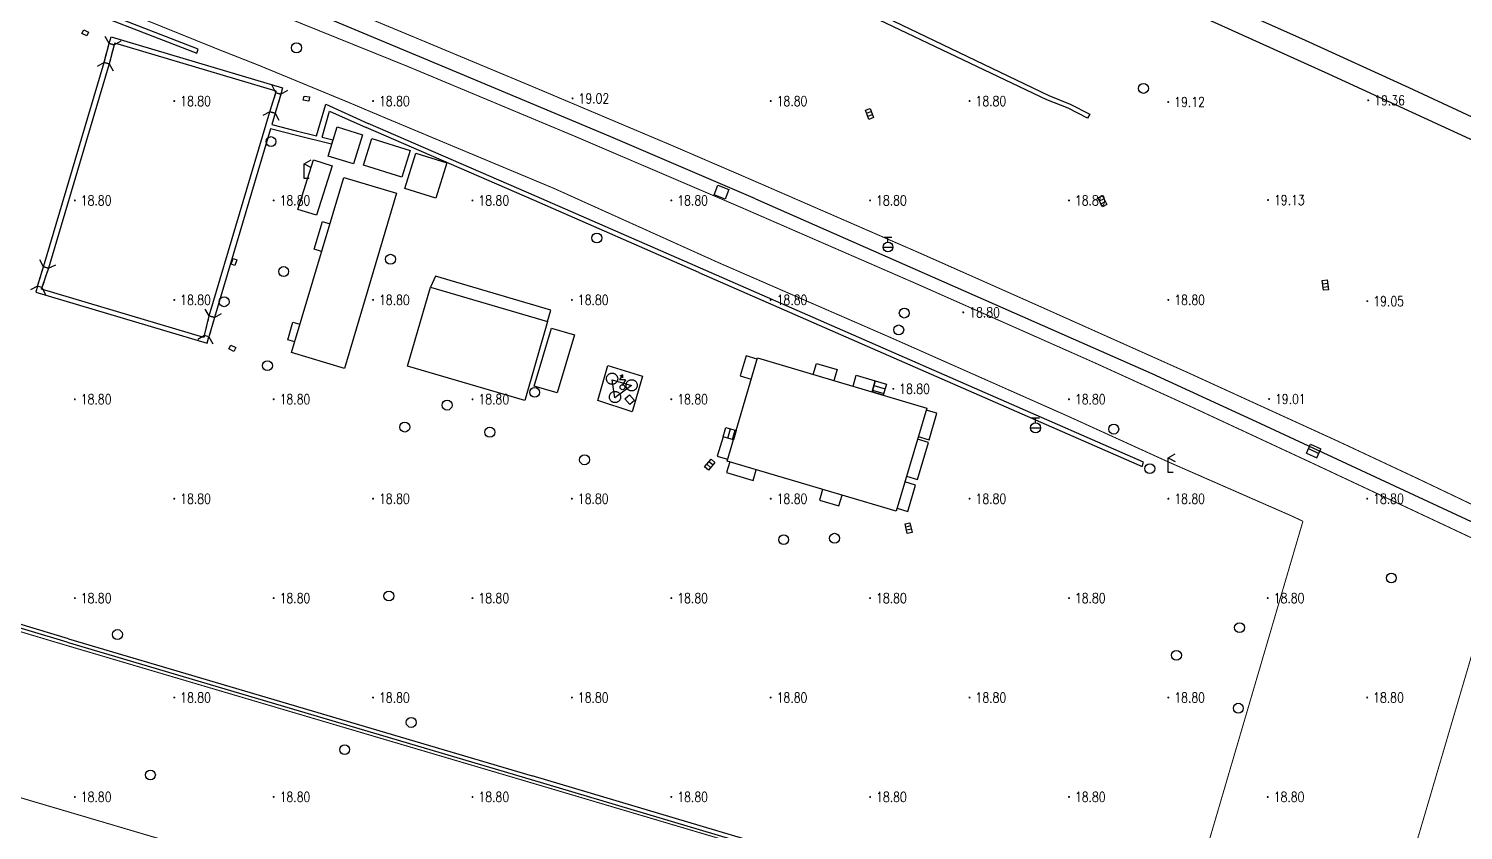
# Model space of a CAD drawing. Extents: x 404846 to 408477, y 3390929 to 3392894.
# Drawn here: x 406996.7 to 407141, y 3391921 to 3392001.7 of the extents above; entities that cross this region are included whole.
import ezdxf
from ezdxf.enums import TextEntityAlignment as Align

# ---------------------------------------------------------------- set-up
doc = ezdxf.new("R2010")
doc.units = 0
doc.header["$LTSCALE"] = 0.5
doc.linetypes.add('X5', pattern=[3, 2, -1])
doc.layers.get('0').update_dxf_attribs({"linetype": 'CONTINUOUS'})
doc.layers.add('ASSIST', color=7, linetype='CONTINUOUS', plot=False)
for name, color, linetype in [('DLDW', 11, 'CONTINUOUS'), ('DLSS', 4, 'CONTINUOUS'), ('DMTZ', 3, 'CONTINUOUS'), ('FZTZ', 7, 'CONTINUOUS'), ('GCD', 1, 'CONTINUOUS'), ('GXYZ', 2, 'CONTINUOUS'), ('JMD', 6, 'CONTINUOUS'), ('SXSS', 5, 'CONTINUOUS'), ('ZBTZ', 3, 'CONTINUOUS')]:
    doc.layers.add(name, color=color, linetype=linetype)
doc.styles.add('HZ', font='rs.shx', dxfattribs={"width": 0.8, "bigfont": 'hztxt.shx'})
doc.linetypes.add('10422', pattern='A,0.75,[150,AAA.SHX,S=0.5,R=0,X=0,Y=0.5],1.5,[177,AAA.SHX,S=1,R=0,X=0,Y=0.4],0.75', length=3)
doc.linetypes.add('1161', pattern='A,0,[149,AAA.SHX,S=0.15,R=0,X=0,Y=0],-1.6', length=1.6)
doc.linetypes.add('444', pattern='A,4.5,[145,AAA.SHX,S=1,R=0,X=0,Y=1],4.5,-0.5,[146,AAA.SHX,S=1,R=0,X=0,Y=0],-0.5', length=10)

# ---------------------------------------------------------------- blocks, each defined once
blk = doc.blocks.new('gc052')
for p, q in [((0, 3), (1.39, 3.8)), ((0, 3), (1.39, 2.2)), ((0, 0), (0, 3)), ((1, 0), (0, 0))]:
    blk.add_line(p, q)
blk = doc.blocks.new('GC200')
at = {"linetype": 'Continuous', "const_width": 0.2, "flags": 128}
blk.add_lwpolyline([(-0.1, 0, 1), (0.1, 0, 1)], format="xyb", close=True, dxfattribs=at)
blk = doc.blocks.new('gc188')
blk.add_circle((0, 0), 1)
blk = doc.blocks.new('gc041')
for p, q in [((-1, 0.5), (1, 0.5)), ((-1, -0.5), (-1, 0.5)), ((-0.33, 0.5), (-0.33, -0.5)), ((0.33, 0.5), (0.33, -0.5)), ((1, 0.5), (1, -0.5)), ((1, -0.5), (-1, -0.5))]:
    blk.add_line(p, q)
blk = doc.blocks.new('gc133')
for p, q in [((-1, 0), (1, 0)), ((-0.8, 2), (0.8, 2)), ((0, 1), (0, 2))]:
    blk.add_line(p, q)
blk.add_circle((0, 0), 1)
blk = doc.blocks.new('gc132')
at = {"linetype": 'Continuous'}
for points in [[(0, 2.5), (-0.58, 1.5)], [(0.58, 1.5), (-0.58, 1.5)], [(0, 2.5), (-0.52, 2.2)], [(0, 2.5), (0, 1.9)], [(0.58, 1.5), (0, 0.5)]]:
    blk.add_lwpolyline(points, dxfattribs=at)
blk.add_circle((0, 0), 0.5, dxfattribs=at)

msp = doc.modelspace()

# ---------------------------------------------------------------- linework, layer by layer
at = {"layer": 'ASSIST', "linetype": 'Continuous', "flags": 128}
for points, elevation in [([(407005.32, 3392000.037), (407004.803, 3391998.109), (407004.293, 3391998.261), (407004.81, 3392000.183), (407005.32, 3392000.037)], 18.691), ([(407022.091, 3391995.084), (407021.51, 3391993.151), (407020.983, 3391993.307), (407021.578, 3391995.22), (407022.091, 3391995.084)], 18.567), ([(406998.711, 3391977.559), (406998.049, 3391975.631), (406997.611, 3391975.753), (406998.2, 3391977.711), (406998.711, 3391977.559)], 18.758), ([(407015.413, 3391972.612), (407014.841, 3391970.672), (407014.404, 3391970.796), (407014.885, 3391972.769), (407015.413, 3391972.612)], 18.557), ([(407081.549, 3391965.125), (407081.879, 3391966.239), (407083.009, 3391965.904), (407082.68, 3391964.79), (407081.549, 3391965.125)], 19.158), ([(407067.604, 3391960.31), (407066.563, 3391960.618), (407066.836, 3391961.541), (407067.877, 3391961.232), (407067.604, 3391960.31)], 19.434)]:
    msp.add_lwpolyline(points, close=True, dxfattribs=dict(at, elevation=elevation))
at = {"layer": 'ASSIST', "linetype": 'Continuous', "elevation": 18.907, "flags": 128}
msp.add_lwpolyline([(407125.252, 3391958.957), (407126.29, 3391958.483)], dxfattribs=at)
at = {"layer": 'DLDW', "linetype": 'Continuous'}
for p, q in [((407125.252, 3391958.957), (407125.667, 3391959.867)), ((407125.46, 3391959.412), (407126.498, 3391958.938)), ((407125.667, 3391959.867), (407126.705, 3391959.393)), ((407126.29, 3391958.483), (407126.705, 3391959.393))]:
    msp.add_line(p, q, dxfattribs=at)
at = {"layer": 'DLDW', "linetype": 'Continuous', "elevation": 19.039, "flags": 128}
msp.add_lwpolyline([(407057.352, 3391965.755), (407055.69, 3391964.524), (407055.392, 3391966.348), (407057.352, 3391965.755)], close=True, dxfattribs=at)
at = {"layer": 'DLSS', "linetype": 'Continuous', "const_width": 0.1, "flags": 128}
for points, elevation in [([(406850.825, 3392068.98), (406865.886, 3392064.038), (406880.047, 3392059.251), (406893.437, 3392054.713), (406905.504, 3392050.454), (406916.74, 3392046.467), (406922.064, 3392044.555), (406922.085, 3392044.551), (406928.669, 3392042.206), (406943.361, 3392036.847), (406958.956, 3392031.015), (406972.27, 3392025.92), (406986.893, 3392020.268), (406994.356, 3392017.346), (406998.975, 3392015.557), (407013.686, 3392009.805), (407023.604, 3392005.743), (407035.775, 3392000.688), (407047.313, 3391995.87), (407061.299, 3391989.962), (407069.325, 3391986.502)], 19.05), ([(406959.123, 3392027.74), (406968.335, 3392024.263), (406976.685, 3392021.054), (406985.078, 3392017.815), (406993.892, 3392014.375), (407002.42, 3392010.977), (407012.767, 3392006.798), (407023.956, 3392002.254), (407034.981, 3391997.803)], 18.761), ([(406957.485, 3392022.41), (406973.588, 3392016.229), (406987.873, 3392010.656), (407004.227, 3392004.247), (407015.911, 3391999.527), (407019.768, 3391998.01), (407028.824, 3391994.273), (407032.803, 3391992.593)], 18.641), ([(407034.981, 3391997.803), (407051.785, 3391990.779), (407068.466, 3391983.64)], 18.838), ([(407032.803, 3391992.593), (407049.585, 3391985.578), (407066.072, 3391978.138)], 18.838), ([(407069.325, 3391986.502), (407086.419, 3391979.059), (407098.254, 3391973.801), (407113.184, 3391967.123)], 19.157), ([(407068.466, 3391983.64), (407085.869, 3391976.065), (407103.84, 3391968.097), (407113.931, 3391963.496)], 18.963), ([(407066.072, 3391978.138), (407083.456, 3391970.572), (407101.379, 3391962.625), (407111.441, 3391958.037)], 18.963), ([(407047.308, 3391925.792), (407000.532, 3391939.614), (406981.501, 3391945.298), (406956.898, 3391952.584), (406902.516, 3391968.742)], 18.572), ([(407113.184, 3391967.123), (407120.171, 3391963.927), (407128.482, 3391960.129), (407136.382, 3391956.429), (407149.683, 3391950.084), (407158.95, 3391945.633)], 19.221), ([(407113.931, 3391963.496), (407126.134, 3391957.817), (407139.985, 3391951.318), (407151.446, 3391945.929)], 18.98), ([(407111.441, 3391958.037), (407123.724, 3391952.658), (407124.893, 3391952.11)], 18.979), ([(407042.774, 3391910.447), (406995.975, 3391924.276), (406976.937, 3391929.963), (406952.352, 3391937.254), (406897.959, 3391953.404)], 18.549), ([(407111.573, 3391906.739), (407124.893, 3391952.11)], 18.839), ([(407143.197, 3391943.144), (407130.76, 3391900.9)], 18.777), ([(407111.573, 3391906.738), (407047.308, 3391925.792)], 18.628)]:
    msp.add_lwpolyline(points, dxfattribs=dict(at, elevation=elevation))
at = {"layer": 'DMTZ', "linetype": '10422', "flags": 128}
for points, elevation in [([(407055.485, 3391967.006), (407055.533, 3391966.997), (407055.581, 3391966.983), (407055.627, 3391966.965), (407055.671, 3391966.944), (407055.713, 3391966.918), (407055.753, 3391966.889), (407055.79, 3391966.857), (407055.824, 3391966.821), (407055.855, 3391966.783), (407055.883, 3391966.742), (407055.907, 3391966.699), (407055.927, 3391966.654), (407055.943, 3391966.607), (407055.955, 3391966.56), (407055.962, 3391966.511), (407055.966, 3391966.462), (407055.965, 3391966.412), (407055.96, 3391966.363), (407055.95, 3391966.315), (407055.937, 3391966.268), (407055.919, 3391966.222), (407055.897, 3391966.177), (407055.872, 3391966.135), (407055.843, 3391966.095), (407055.81, 3391966.058), (407055.775, 3391966.024), (407055.737, 3391965.993), (407055.696, 3391965.965), (407055.653, 3391965.941), (407055.608, 3391965.921), (407055.561, 3391965.905), (407055.513, 3391965.893), (407055.464, 3391965.886), (407055.415, 3391965.882), (407055.366, 3391965.883), (407055.317, 3391965.888), (407055.269, 3391965.898), (407055.221, 3391965.912), (407055.175, 3391965.929), (407055.131, 3391965.951), (407055.089, 3391965.976), (407055.049, 3391966.005), (407055.012, 3391966.038), (407054.977, 3391966.073), (407054.946, 3391966.111), (407054.919, 3391966.152), (407054.895, 3391966.195), (407054.875, 3391966.241), (407054.859, 3391966.287), (407054.847, 3391966.335), (407054.839, 3391966.384), (407054.836, 3391966.433), (407054.837, 3391966.482), (407054.842, 3391966.531), (407054.852, 3391966.58), (407054.865, 3391966.627), (407054.883, 3391966.673), (407054.904, 3391966.717), (407054.93, 3391966.759), (407054.959, 3391966.799), (407054.991, 3391966.836), (407055.027, 3391966.871), (407055.065, 3391966.902), (407055.106, 3391966.929), (407055.149, 3391966.953), (407055.194, 3391966.973), (407055.241, 3391966.989), (407055.289, 3391967.001), (407055.337, 3391967.009), (407055.386, 3391967.012), (407055.436, 3391967.011), (407055.485, 3391967.006)], 19.333), ([(407055.78, 3391965.166), (407055.829, 3391965.157), (407055.876, 3391965.143), (407055.922, 3391965.126), (407055.967, 3391965.104), (407056.009, 3391965.079), (407056.049, 3391965.05), (407056.086, 3391965.017), (407056.12, 3391964.982), (407056.151, 3391964.943), (407056.179, 3391964.903), (407056.202, 3391964.859), (407056.222, 3391964.814), (407056.238, 3391964.768), (407056.25, 3391964.72), (407056.258, 3391964.671), (407056.261, 3391964.622), (407056.261, 3391964.573), (407056.255, 3391964.524), (407056.246, 3391964.475), (407056.232, 3391964.428), (407056.215, 3391964.382), (407056.193, 3391964.338), (407056.168, 3391964.295), (407056.139, 3391964.256), (407056.106, 3391964.218), (407056.071, 3391964.184), (407056.032, 3391964.153), (407055.991, 3391964.126), (407055.948, 3391964.102), (407055.903, 3391964.082), (407055.857, 3391964.066), (407055.809, 3391964.054), (407055.76, 3391964.046), (407055.711, 3391964.043), (407055.662, 3391964.044), (407055.613, 3391964.049), (407055.564, 3391964.058), (407055.517, 3391964.072), (407055.471, 3391964.09), (407055.427, 3391964.111), (407055.384, 3391964.137), (407055.345, 3391964.166), (407055.307, 3391964.198), (407055.273, 3391964.234), (407055.242, 3391964.272), (407055.215, 3391964.313), (407055.191, 3391964.356), (407055.171, 3391964.401), (407055.155, 3391964.448), (407055.143, 3391964.495), (407055.135, 3391964.544), (407055.132, 3391964.593), (407055.133, 3391964.643), (407055.138, 3391964.692), (407055.147, 3391964.74), (407055.161, 3391964.787), (407055.179, 3391964.833), (407055.2, 3391964.878), (407055.226, 3391964.92), (407055.255, 3391964.96), (407055.287, 3391964.997), (407055.322, 3391965.031), (407055.361, 3391965.062), (407055.402, 3391965.09), (407055.445, 3391965.114), (407055.49, 3391965.134), (407055.536, 3391965.15), (407055.584, 3391965.161), (407055.633, 3391965.169), (407055.682, 3391965.173), (407055.731, 3391965.172), (407055.78, 3391965.166)], 19.397), ([(407057.45, 3391966.344), (407057.499, 3391966.335), (407057.546, 3391966.321), (407057.592, 3391966.304), (407057.637, 3391966.282), (407057.679, 3391966.256), (407057.719, 3391966.227), (407057.756, 3391966.195), (407057.79, 3391966.16), (407057.821, 3391966.121), (407057.849, 3391966.08), (407057.872, 3391966.037), (407057.892, 3391965.992), (407057.908, 3391965.946), (407057.92, 3391965.898), (407057.928, 3391965.849), (407057.931, 3391965.8), (407057.931, 3391965.751), (407057.925, 3391965.702), (407057.916, 3391965.653), (407057.902, 3391965.606), (407057.885, 3391965.56), (407057.863, 3391965.516), (407057.838, 3391965.473), (407057.809, 3391965.433), (407057.776, 3391965.396), (407057.741, 3391965.362), (407057.702, 3391965.331), (407057.661, 3391965.304), (407057.618, 3391965.28), (407057.573, 3391965.26), (407057.527, 3391965.244), (407057.479, 3391965.232), (407057.43, 3391965.224), (407057.381, 3391965.221), (407057.332, 3391965.222), (407057.283, 3391965.227), (407057.234, 3391965.236), (407057.187, 3391965.25), (407057.141, 3391965.267), (407057.097, 3391965.289), (407057.054, 3391965.315), (407057.015, 3391965.344), (407056.977, 3391965.376), (407056.943, 3391965.411), (407056.912, 3391965.45), (407056.885, 3391965.491), (407056.861, 3391965.534), (407056.841, 3391965.579), (407056.825, 3391965.625), (407056.813, 3391965.673), (407056.805, 3391965.722), (407056.802, 3391965.771), (407056.803, 3391965.82), (407056.808, 3391965.869), (407056.817, 3391965.918), (407056.831, 3391965.965), (407056.849, 3391966.011), (407056.87, 3391966.055), (407056.896, 3391966.098), (407056.925, 3391966.138), (407056.957, 3391966.175), (407056.992, 3391966.209), (407057.031, 3391966.24), (407057.072, 3391966.267), (407057.115, 3391966.291), (407057.16, 3391966.311), (407057.206, 3391966.327), (407057.254, 3391966.339), (407057.303, 3391966.347), (407057.352, 3391966.35), (407057.401, 3391966.349), (407057.45, 3391966.344)], 19.547)]:
    msp.add_lwpolyline(points, close=True, dxfattribs=dict(at, elevation=elevation))
at = {"layer": 'FZTZ', "linetype": 'Continuous', "flags": 128}
for points, elevation in [([(407002.256, 3392001.547), (407002.737, 3392001.303), (407002.554, 3392000.942), (407002.073, 3392001.185), (407002.256, 3392001.547)], 18.556), ([(407024.41, 3391994.886), (407024.972, 3391994.793), (407024.903, 3391994.375), (407024.341, 3391994.468), (407024.41, 3391994.886)], 18.806), ([(407030.304, 3391990.997), (407029.405, 3391988.054), (407026.835, 3391988.84), (407027.735, 3391991.782), (407030.304, 3391990.997)], 19.231), ([(407034.247, 3391986.721), (407030.394, 3391987.937), (407031.236, 3391990.606), (407035.089, 3391989.39), (407034.247, 3391986.721)], 18.833), ([(407027.24, 3391987.862), (407025.672, 3391982.888), (407023.781, 3391983.484), (407025.349, 3391988.458), (407027.24, 3391987.862)], 19.275), ([(407066.048, 3391985.903), (407067.152, 3391985.481), (407066.783, 3391984.515), (407065.679, 3391984.937), (407066.048, 3391985.903)], 19.066), ([(407017.649, 3391978.41), (407017.462, 3391977.844), (407017.081, 3391977.971), (407017.268, 3391978.536), (407017.649, 3391978.41)], 20.069), ([(407017.054, 3391969.831), (407017.547, 3391969.578), (407017.351, 3391969.197), (407016.858, 3391969.45), (407017.054, 3391969.831)], 19.089), ([(407057.147, 3391964.84), (407057.653, 3391964.268), (407057.191, 3391963.859), (407056.685, 3391964.43), (407057.147, 3391964.84)], 20.821)]:
    msp.add_lwpolyline(points, close=True, dxfattribs=dict(at, elevation=elevation))
at = {"layer": 'JMD', "linetype": 'Continuous'}
for p, q in [((407081.549, 3391965.125), (407081.879, 3391966.239)), ((407081.595, 3391965.28), (407082.726, 3391964.945)), ((407081.737, 3391965.76), (407082.867, 3391965.425)), ((407081.879, 3391966.239), (407083.009, 3391965.904)), ((407083.009, 3391965.904), (407082.68, 3391964.79)), ((407066.563, 3391960.618), (407066.836, 3391961.541)), ((407066.836, 3391961.541), (407067.877, 3391961.232)), ((407067.042, 3391960.476), (407067.315, 3391961.399)), ((407067.522, 3391960.334), (407067.795, 3391961.256)), ((407067.604, 3391960.31), (407066.563, 3391960.618))]:
    msp.add_line(p, q, dxfattribs=at)
at = {"layer": 'JMD', "linetype": '444', "flags": 128}
for points, elevation in [([(407038.7, 3391997.711), (407026.099, 3392002.977), (407018.186, 3392006.214), (407009.269, 3392009.805), (406999.782, 3392013.566), (406991.431, 3392016.831), (406982.449, 3392020.382), (406972.838, 3392024.06), (406961.209, 3392028.459)], 22.072), ([(407069.821, 3391984.553), (407055.284, 3391990.766), (407038.7, 3391997.711)], 22.15), ([(407069.821, 3391984.553), (407109.689, 3391966.979), (407120.625, 3391961.945), (407150.464, 3391948.067), (407164.964, 3391940.791), (407167.112, 3391939.713), (407180.662, 3391932.466), (407196.058, 3391924.296), (407214.602, 3391914.294), (407230.622, 3391905.79)], 22.133)]:
    msp.add_lwpolyline(points, dxfattribs=dict(at, elevation=elevation))
at = {"layer": 'JMD', "linetype": 'Continuous', "flags": 128}
for points, elevation in [([(407035.666, 3391989.137), (407038.778, 3391988.155), (407037.66, 3391984.612), (407034.548, 3391985.594), (407035.666, 3391989.137)], 22.023), ([(407033.726, 3391985.113), (407028.479, 3391967.49), (407023.154, 3391969.076), (407028.401, 3391986.698), (407033.726, 3391985.113)], 25.769), ([(407046.619, 3391964.245), (407034.824, 3391967.697), (407037.14, 3391975.668), (407048.905, 3391972.212), (407046.619, 3391964.245)], 23.893), ([(407051.605, 3391970.853), (407049.878, 3391965.028), (407047.569, 3391965.712), (407049.295, 3391971.538), (407051.605, 3391970.853)], 21.544), ([(407070.04, 3391968.535), (407087.05, 3391963.496), (407083.978, 3391953.126), (407066.968, 3391958.166), (407070.04, 3391968.535)], 25.191)]:
    msp.add_lwpolyline(points, close=True, dxfattribs=dict(at, elevation=elevation))
for points, elevation in [([(407026.182, 3391979.249), (407025.441, 3391979.469), (407026.273, 3391982.263), (407027.014, 3391982.042)], 23.39), ([(407048.905, 3391972.212), (407049.239, 3391973.349), (407037.64, 3391976.756), (407037.14, 3391975.668)], 22.716), ([(407023.478, 3391970.164), (407022.773, 3391970.374), (407023.296, 3391972.13), (407024.001, 3391971.921)], 22.358), ([(407070.003, 3391968.41), (407068.872, 3391968.745), (407068.275, 3391966.732), (407069.407, 3391966.397)], 22.908), ([(407075.626, 3391966.88), (407075.954, 3391967.988), (407078.027, 3391967.374), (407077.699, 3391966.266)], 22.908), ([(407079.639, 3391965.691), (407079.969, 3391966.804), (407081.879, 3391966.239), (407081.549, 3391965.125)], 22.908), ([(407086.203, 3391960.635), (407087.29, 3391960.313), (407088.08, 3391962.979), (407086.993, 3391963.301)], 22.908), ([(407067.604, 3391960.31), (407066.563, 3391960.618), (407065.984, 3391958.663), (407067.025, 3391958.355)], 22.896), ([(407085.017, 3391956.633), (407086.119, 3391956.307), (407087.22, 3391960.025), (407086.119, 3391960.351)], 22.908), ([(407067.247, 3391958.083), (407066.926, 3391956.999), (407069.586, 3391956.212), (407069.907, 3391957.295)], 23.37), ([(407076.574, 3391955.32), (407076.251, 3391954.227), (407078.206, 3391953.647), (407078.53, 3391954.74)], 22.816), ([(407084.066, 3391953.422), (407085.143, 3391953.102), (407085.928, 3391955.753), (407084.851, 3391956.073)], 22.908)]:
    msp.add_lwpolyline(points, dxfattribs=dict(at, elevation=elevation))
at = {"layer": 'SXSS', "linetype": 'X5'}
for p, q in [((407004.293, 3391998.261), (407004.81, 3392000.183)), ((407005.32, 3392000.037), (407004.803, 3391998.109)), ((407020.983, 3391993.307), (407021.578, 3391995.22)), ((407022.091, 3391995.084), (407021.51, 3391993.151)), ((406997.611, 3391975.753), (406998.2, 3391977.711)), ((406998.711, 3391977.559), (406998.049, 3391975.631)), ((407014.404, 3391970.796), (407014.885, 3391972.769)), ((407015.413, 3391972.612), (407014.841, 3391970.672))]:
    msp.add_line(p, q, dxfattribs=at)
at = {"layer": 'SXSS', "linetype": 'Continuous'}
for p, q in [((407004.81, 3392000.183), (407004.411, 3392000.876)), ((407005.32, 3392000.037), (407004.81, 3392000.183)), ((407005.32, 3392000.037), (407006.013, 3392000.437)), ((407004.293, 3391998.261), (407003.6, 3391997.862)), ((407004.803, 3391998.109), (407004.293, 3391998.261)), ((407004.803, 3391998.109), (407005.203, 3391997.416)), ((407021.578, 3391995.22), (407021.206, 3391995.928)), ((407022.091, 3391995.084), (407022.796, 3391995.463)), ((407022.091, 3391995.084), (407021.578, 3391995.22)), ((407020.983, 3391993.307), (407020.275, 3391992.935)), ((407021.51, 3391993.151), (407020.983, 3391993.307)), ((407021.51, 3391993.151), (407021.889, 3391992.446)), ((406998.2, 3391977.711), (406997.821, 3391978.416)), ((406998.711, 3391977.559), (406998.2, 3391977.711)), ((406998.711, 3391977.559), (406999.43, 3391977.91)), ((406997.611, 3391975.753), (406996.906, 3391975.374)), ((406998.049, 3391975.631), (406997.611, 3391975.753)), ((406998.049, 3391975.631), (406998.4, 3391974.912)), ((407014.885, 3391972.769), (407014.469, 3391973.453)), ((407015.413, 3391972.612), (407014.885, 3391972.769)), ((407015.413, 3391972.612), (407016.116, 3391972.995)), ((407014.404, 3391970.796), (407013.72, 3391970.38)), ((407014.841, 3391970.672), (407014.404, 3391970.796)), ((407014.841, 3391970.672), (407015.224, 3391969.969))]:
    msp.add_line(p, q, dxfattribs=at)
at = {"layer": 'SXSS', "linetype": 'Continuous', "flags": 128}
for points, elevation in [([(406949.826, 3392023.967), (406962.884, 3392018.939), (406972.638, 3392015.135), (406984.737, 3392010.421), (406994.011, 3392006.823), (407003.913, 3392002.953), (407013.623, 3391999.192), (407013.776, 3391999.588), (407004.067, 3392003.348), (406994.164, 3392007.218), (406984.89, 3392010.817), (406972.792, 3392015.53), (406963.038, 3392019.334), (406949.981, 3392024.38)], 18.623), ([(407025.658, 3391990.88), (407026.59, 3391994.061), (407030.851, 3391992.135)], 18.525), ([(407021.043, 3391991.576), (407015.413, 3391972.612), (407014.885, 3391972.769), (407020.983, 3391993.307), (407021.51, 3391993.151), (407021.171, 3391992.005)], 18.558), ([(407026.228, 3391990.74), (407026.961, 3391993.36), (407030.671, 3391991.721)], 18.525), ([(407026.228, 3391990.74), (407027.304, 3391990.476), (407027.174, 3391990.035), (407023.522, 3391990.93), (407021.043, 3391991.576)], 18.569), ([(407021.171, 3391992.005), (407023.633, 3391991.376), (407025.658, 3391990.88)], 18.563), ([(407064.119, 3391977.141), (407047.61, 3391984.366), (407030.671, 3391991.721)], 18.627), ([(407064.3, 3391977.555), (407047.791, 3391984.779), (407030.851, 3391992.135)], 18.627), ([(407064.119, 3391977.141), (407108.727, 3391957.63), (407108.843, 3391958.069), (407064.3, 3391977.555)], 18.694), ([(407000.599, 3391939.947), (406988.789, 3391943.454), (406961.723, 3391951.466)], 18.45), ([(407000.703, 3391940.297), (406988.903, 3391943.837), (406961.886, 3391951.85)], 18.45), ([(407000.599, 3391939.947), (407047.264, 3391926.143)], 18.558), ([(407000.703, 3391940.297), (407047.368, 3391926.493)], 18.558), ([(407047.264, 3391926.143), (407092.988, 3391912.521), (407093.102, 3391912.904), (407047.368, 3391926.493)], 18.56)]:
    msp.add_lwpolyline(points, dxfattribs=dict(at, elevation=elevation))
for points, elevation in [([(407004.81, 3392000.183), (407004.997, 3392000.837), (407022.254, 3391995.702), (407022.091, 3391995.084), (407021.578, 3391995.22), (407021.626, 3391995.38), (407005.371, 3392000.196), (407005.32, 3392000.037), (407004.81, 3392000.183)], 18.634), ([(406998.2, 3391977.711), (407004.293, 3391998.261), (407004.803, 3391998.109), (406998.711, 3391977.559), (406998.2, 3391977.711)], 18.733), ([(406997.611, 3391975.753), (406997.445, 3391975.16), (407014.655, 3391970.021), (407014.841, 3391970.672), (407014.404, 3391970.796), (407014.344, 3391970.588), (406998.003, 3391975.467), (406998.049, 3391975.631), (406997.611, 3391975.753)], 18.672)]:
    msp.add_lwpolyline(points, close=True, dxfattribs=dict(at, elevation=elevation))
at = {"layer": 'ZBTZ', "linetype": '1161', "flags": 128}
for points, elevation in [([(407080.838, 3392020.004), (407089.927, 3392016.049), (407098.27, 3392012.474), (407106.376, 3392008.842), (407115.644, 3392004.76), (407125.104, 3392000.517), (407135.563, 3391995.756), (407142.81, 3391992.351)], 19.469), ([(407079.285, 3392018.523), (407109.712, 3392005.147), (407127.483, 3391997.107), (407143.794, 3391989.6), (407161.625, 3391981.291), (407175.945, 3391974.552)], 19.579), ([(407075.491, 3392006.396), (407099.326, 3391994.921), (407101.48, 3391994.066), (407103.443, 3391993.067), (407103.239, 3391992.666), (407101.295, 3391993.655), (407099.145, 3391994.508), (407075.254, 3392005.889)], 19.059)]:
    msp.add_lwpolyline(points, dxfattribs=dict(at, elevation=elevation))
at = {"layer": 'ZBTZ', "linetype": '1161', "elevation": 18.876, "flags": 128}
msp.add_lwpolyline([(407054.968, 3391967.793), (407058.472, 3391966.721), (407057.408, 3391963.11), (407053.952, 3391964.255), (407054.968, 3391967.793)], close=True, dxfattribs=at)

# ---------------------------------------------------------------- block references
at = {"layer": 'DLDW', "linetype": 'Continuous', "xscale": 0.5, "yscale": 0.5}
msp.add_blockref('gc132', (407056.447, 3391965.595), dxfattribs=at)
at = {"layer": 'DLSS', "linetype": 'Continuous', "xscale": 0.5, "yscale": 0.5}
for p in [(407024.427, 3391986.579, 18.884), (407111.338, 3391957.005, 18.662)]:
    msp.add_blockref('gc052', p, dxfattribs=at)
at = {"layer": 'GCD', "linetype": 'Continuous'}
ref = msp.add_blockref('GC200', (407011.358, 3391994.379, 18.8), dxfattribs=dict(at, xscale=0.5, yscale=0.5, zscale=0.5))
ref.add_attrib('height', '18.80', dxfattribs={"linetype": 'Continuous', "height": 1, "style": 'HZ', "width": 0.8}).set_placement((407011.958, 3391994.379, 18.8), align=Align.MIDDLE_LEFT)
ref = msp.add_blockref('GC200', (407031.358, 3391994.379, 18.8), dxfattribs=dict(at, xscale=0.5, yscale=0.5, zscale=0.5))
ref.add_attrib('height', '18.80', dxfattribs={"linetype": 'Continuous', "height": 1, "style": 'HZ', "width": 0.8}).set_placement((407031.958, 3391994.379, 18.8), align=Align.MIDDLE_LEFT)
ref = msp.add_blockref('GC200', (407051.423, 3391994.64, 19.017), dxfattribs=dict(at, xscale=0.5, yscale=0.5, zscale=0.5))
ref.add_attrib('height', '19.02', dxfattribs={"linetype": 'Continuous', "height": 1, "style": 'HZ', "width": 0.8}).set_placement((407052.023, 3391994.64, 19.017), align=Align.MIDDLE_LEFT)
ref = msp.add_blockref('GC200', (407071.358, 3391994.379, 18.8), dxfattribs=dict(at, xscale=0.5, yscale=0.5, zscale=0.5))
ref.add_attrib('height', '18.80', dxfattribs={"linetype": 'Continuous', "height": 1, "style": 'HZ', "width": 0.8}).set_placement((407071.958, 3391994.379, 18.8), align=Align.MIDDLE_LEFT)
ref = msp.add_blockref('GC200', (407091.358, 3391994.379, 18.8), dxfattribs=dict(at, xscale=0.5, yscale=0.5, zscale=0.5))
ref.add_attrib('height', '18.80', dxfattribs={"linetype": 'Continuous', "height": 1, "style": 'HZ', "width": 0.8}).set_placement((407091.958, 3391994.379, 18.8), align=Align.MIDDLE_LEFT)
ref = msp.add_blockref('GC200', (407111.346, 3391994.281, 19.124), dxfattribs=dict(at, xscale=0.5, yscale=0.5, zscale=0.5))
ref.add_attrib('height', '19.12', dxfattribs={"linetype": 'Continuous', "height": 1, "style": 'HZ', "width": 0.8}).set_placement((407111.946, 3391994.281, 19.124), align=Align.MIDDLE_LEFT)
ref = msp.add_blockref('GC200', (407131.46, 3391994.448, 19.357), dxfattribs=dict(at, xscale=0.5, yscale=0.5, zscale=0.5))
ref.add_attrib('height', '19.36', dxfattribs={"linetype": 'Continuous', "height": 1, "style": 'HZ', "width": 0.8}).set_placement((407132.06, 3391994.448, 19.357), align=Align.MIDDLE_LEFT)
ref = msp.add_blockref('GC200', (407001.358, 3391984.379, 18.8), dxfattribs=dict(at, xscale=0.5, yscale=0.5, zscale=0.5))
ref.add_attrib('height', '18.80', dxfattribs={"linetype": 'Continuous', "height": 1, "style": 'HZ', "width": 0.8}).set_placement((407001.958, 3391984.379, 18.8), align=Align.MIDDLE_LEFT)
ref = msp.add_blockref('GC200', (407021.358, 3391984.379, 18.8), dxfattribs=dict(at, xscale=0.5, yscale=0.5, zscale=0.5))
ref.add_attrib('height', '18.80', dxfattribs={"linetype": 'Continuous', "height": 1, "style": 'HZ', "width": 0.8}).set_placement((407021.958, 3391984.379, 18.8), align=Align.MIDDLE_LEFT)
ref = msp.add_blockref('GC200', (407041.358, 3391984.379, 18.8), dxfattribs=dict(at, xscale=0.5, yscale=0.5, zscale=0.5))
ref.add_attrib('height', '18.80', dxfattribs={"linetype": 'Continuous', "height": 1, "style": 'HZ', "width": 0.8}).set_placement((407041.958, 3391984.379, 18.8), align=Align.MIDDLE_LEFT)
ref = msp.add_blockref('GC200', (407061.358, 3391984.379, 18.8), dxfattribs=dict(at, xscale=0.5, yscale=0.5, zscale=0.5))
ref.add_attrib('height', '18.80', dxfattribs={"linetype": 'Continuous', "height": 1, "style": 'HZ', "width": 0.8}).set_placement((407061.958, 3391984.379, 18.8), align=Align.MIDDLE_LEFT)
ref = msp.add_blockref('GC200', (407081.358, 3391984.379, 18.8), dxfattribs=dict(at, xscale=0.5, yscale=0.5, zscale=0.5))
ref.add_attrib('height', '18.80', dxfattribs={"linetype": 'Continuous', "height": 1, "style": 'HZ', "width": 0.8}).set_placement((407081.958, 3391984.379, 18.8), align=Align.MIDDLE_LEFT)
ref = msp.add_blockref('GC200', (407101.358, 3391984.379, 18.8), dxfattribs=dict(at, xscale=0.5, yscale=0.5, zscale=0.5))
ref.add_attrib('height', '18.80', dxfattribs={"linetype": 'Continuous', "height": 1, "style": 'HZ', "width": 0.8}).set_placement((407101.958, 3391984.379, 18.8), align=Align.MIDDLE_LEFT)
ref = msp.add_blockref('GC200', (407121.387, 3391984.421, 19.131), dxfattribs=dict(at, xscale=0.5, yscale=0.5, zscale=0.5))
ref.add_attrib('height', '19.13', dxfattribs={"linetype": 'Continuous', "height": 1, "style": 'HZ', "width": 0.8}).set_placement((407121.987, 3391984.421, 19.131), align=Align.MIDDLE_LEFT)
ref = msp.add_blockref('GC200', (407011.358, 3391974.379, 18.8), dxfattribs=dict(at, xscale=0.5, yscale=0.5, zscale=0.5))
ref.add_attrib('height', '18.80', dxfattribs={"linetype": 'Continuous', "height": 1, "style": 'HZ', "width": 0.8}).set_placement((407011.958, 3391974.379, 18.8), align=Align.MIDDLE_LEFT)
ref = msp.add_blockref('GC200', (407031.358, 3391974.379, 18.8), dxfattribs=dict(at, xscale=0.5, yscale=0.5, zscale=0.5))
ref.add_attrib('height', '18.80', dxfattribs={"linetype": 'Continuous', "height": 1, "style": 'HZ', "width": 0.8}).set_placement((407031.958, 3391974.379, 18.8), align=Align.MIDDLE_LEFT)
ref = msp.add_blockref('GC200', (407051.358, 3391974.379, 18.8), dxfattribs=dict(at, xscale=0.5, yscale=0.5, zscale=0.5))
ref.add_attrib('height', '18.80', dxfattribs={"linetype": 'Continuous', "height": 1, "style": 'HZ', "width": 0.8}).set_placement((407051.958, 3391974.379, 18.8), align=Align.MIDDLE_LEFT)
ref = msp.add_blockref('GC200', (407071.358, 3391974.379, 18.8), dxfattribs=dict(at, xscale=0.5, yscale=0.5, zscale=0.5))
ref.add_attrib('height', '18.80', dxfattribs={"linetype": 'Continuous', "height": 1, "style": 'HZ', "width": 0.8}).set_placement((407071.958, 3391974.379, 18.8), align=Align.MIDDLE_LEFT)
ref = msp.add_blockref('GC200', (407111.358, 3391974.379, 18.8), dxfattribs=dict(at, xscale=0.5, yscale=0.5, zscale=0.5))
ref.add_attrib('height', '18.80', dxfattribs={"linetype": 'Continuous', "height": 1, "style": 'HZ', "width": 0.8}).set_placement((407111.958, 3391974.379, 18.8), align=Align.MIDDLE_LEFT)
ref = msp.add_blockref('GC200', (407131.371, 3391974.247, 19.054), dxfattribs=dict(at, xscale=0.5, yscale=0.5, zscale=0.5))
ref.add_attrib('height', '19.05', dxfattribs={"linetype": 'Continuous', "height": 1, "style": 'HZ', "width": 0.8}).set_placement((407131.971, 3391974.247, 19.054), align=Align.MIDDLE_LEFT)
ref = msp.add_blockref('GC200', (407090.728, 3391973.121, 18.8), dxfattribs=dict(at, xscale=0.5, yscale=0.5, zscale=0.5))
ref.add_attrib('height', '18.80', dxfattribs={"linetype": 'Continuous', "height": 1, "style": 'HZ', "width": 0.8}).set_placement((407091.328, 3391973.121, 18.8), align=Align.MIDDLE_LEFT)
ref = msp.add_blockref('GC200', (407083.686, 3391965.43, 18.8), dxfattribs=dict(at, xscale=0.5, yscale=0.5, zscale=0.5))
ref.add_attrib('height', '18.80', dxfattribs={"linetype": 'Continuous', "height": 1, "style": 'HZ', "width": 0.8}).set_placement((407084.286, 3391965.43, 18.8), align=Align.MIDDLE_LEFT)
ref = msp.add_blockref('GC200', (407001.358, 3391964.379, 18.8), dxfattribs=dict(at, xscale=0.5, yscale=0.5, zscale=0.5))
ref.add_attrib('height', '18.80', dxfattribs={"linetype": 'Continuous', "height": 1, "style": 'HZ', "width": 0.8}).set_placement((407001.958, 3391964.379, 18.8), align=Align.MIDDLE_LEFT)
ref = msp.add_blockref('GC200', (407021.358, 3391964.379, 18.8), dxfattribs=dict(at, xscale=0.5, yscale=0.5, zscale=0.5))
ref.add_attrib('height', '18.80', dxfattribs={"linetype": 'Continuous', "height": 1, "style": 'HZ', "width": 0.8}).set_placement((407021.958, 3391964.379, 18.8), align=Align.MIDDLE_LEFT)
ref = msp.add_blockref('GC200', (407041.358, 3391964.379, 18.8), dxfattribs=dict(at, xscale=0.5, yscale=0.5, zscale=0.5))
ref.add_attrib('height', '18.80', dxfattribs={"linetype": 'Continuous', "height": 1, "style": 'HZ', "width": 0.8}).set_placement((407041.958, 3391964.379, 18.8), align=Align.MIDDLE_LEFT)
ref = msp.add_blockref('GC200', (407061.358, 3391964.379, 18.8), dxfattribs=dict(at, xscale=0.5, yscale=0.5, zscale=0.5))
ref.add_attrib('height', '18.80', dxfattribs={"linetype": 'Continuous', "height": 1, "style": 'HZ', "width": 0.8}).set_placement((407061.958, 3391964.379, 18.8), align=Align.MIDDLE_LEFT)
ref = msp.add_blockref('GC200', (407101.358, 3391964.379, 18.8), dxfattribs=dict(at, xscale=0.5, yscale=0.5, zscale=0.5))
ref.add_attrib('height', '18.80', dxfattribs={"linetype": 'Continuous', "height": 1, "style": 'HZ', "width": 0.8}).set_placement((407101.958, 3391964.379, 18.8), align=Align.MIDDLE_LEFT)
ref = msp.add_blockref('GC200', (407121.488, 3391964.409, 19.012), dxfattribs=dict(at, xscale=0.5, yscale=0.5, zscale=0.5))
ref.add_attrib('height', '19.01', dxfattribs={"linetype": 'Continuous', "height": 1, "style": 'HZ', "width": 0.8}).set_placement((407122.088, 3391964.409, 19.012), align=Align.MIDDLE_LEFT)
ref = msp.add_blockref('GC200', (407011.358, 3391954.379, 18.8), dxfattribs=dict(at, xscale=0.5, yscale=0.5, zscale=0.5))
ref.add_attrib('height', '18.80', dxfattribs={"linetype": 'Continuous', "height": 1, "style": 'HZ', "width": 0.8}).set_placement((407011.958, 3391954.379, 18.8), align=Align.MIDDLE_LEFT)
ref = msp.add_blockref('GC200', (407031.358, 3391954.379, 18.8), dxfattribs=dict(at, xscale=0.5, yscale=0.5, zscale=0.5))
ref.add_attrib('height', '18.80', dxfattribs={"linetype": 'Continuous', "height": 1, "style": 'HZ', "width": 0.8}).set_placement((407031.958, 3391954.379, 18.8), align=Align.MIDDLE_LEFT)
ref = msp.add_blockref('GC200', (407051.358, 3391954.379, 18.8), dxfattribs=dict(at, xscale=0.5, yscale=0.5, zscale=0.5))
ref.add_attrib('height', '18.80', dxfattribs={"linetype": 'Continuous', "height": 1, "style": 'HZ', "width": 0.8}).set_placement((407051.958, 3391954.379, 18.8), align=Align.MIDDLE_LEFT)
ref = msp.add_blockref('GC200', (407071.358, 3391954.379, 18.8), dxfattribs=dict(at, xscale=0.5, yscale=0.5, zscale=0.5))
ref.add_attrib('height', '18.80', dxfattribs={"linetype": 'Continuous', "height": 1, "style": 'HZ', "width": 0.8}).set_placement((407071.958, 3391954.379, 18.8), align=Align.MIDDLE_LEFT)
ref = msp.add_blockref('GC200', (407091.358, 3391954.379, 18.8), dxfattribs=dict(at, xscale=0.5, yscale=0.5, zscale=0.5))
ref.add_attrib('height', '18.80', dxfattribs={"linetype": 'Continuous', "height": 1, "style": 'HZ', "width": 0.8}).set_placement((407091.958, 3391954.379, 18.8), align=Align.MIDDLE_LEFT)
ref = msp.add_blockref('GC200', (407111.358, 3391954.379, 18.8), dxfattribs=dict(at, xscale=0.5, yscale=0.5, zscale=0.5))
ref.add_attrib('height', '18.80', dxfattribs={"linetype": 'Continuous', "height": 1, "style": 'HZ', "width": 0.8}).set_placement((407111.958, 3391954.379, 18.8), align=Align.MIDDLE_LEFT)
ref = msp.add_blockref('GC200', (407131.358, 3391954.379, 18.8), dxfattribs=dict(at, xscale=0.5, yscale=0.5, zscale=0.5))
ref.add_attrib('height', '18.80', dxfattribs={"linetype": 'Continuous', "height": 1, "style": 'HZ', "width": 0.8}).set_placement((407131.958, 3391954.379, 18.8), align=Align.MIDDLE_LEFT)
ref = msp.add_blockref('GC200', (407001.358, 3391944.379, 18.8), dxfattribs=dict(at, xscale=0.5, yscale=0.5, zscale=0.5))
ref.add_attrib('height', '18.80', dxfattribs={"linetype": 'Continuous', "height": 1, "style": 'HZ', "width": 0.8}).set_placement((407001.958, 3391944.379, 18.8), align=Align.MIDDLE_LEFT)
ref = msp.add_blockref('GC200', (407021.358, 3391944.379, 18.8), dxfattribs=dict(at, xscale=0.5, yscale=0.5, zscale=0.5))
ref.add_attrib('height', '18.80', dxfattribs={"linetype": 'Continuous', "height": 1, "style": 'HZ', "width": 0.8}).set_placement((407021.958, 3391944.379, 18.8), align=Align.MIDDLE_LEFT)
ref = msp.add_blockref('GC200', (407041.358, 3391944.379, 18.8), dxfattribs=dict(at, xscale=0.5, yscale=0.5, zscale=0.5))
ref.add_attrib('height', '18.80', dxfattribs={"linetype": 'Continuous', "height": 1, "style": 'HZ', "width": 0.8}).set_placement((407041.958, 3391944.379, 18.8), align=Align.MIDDLE_LEFT)
ref = msp.add_blockref('GC200', (407061.358, 3391944.379, 18.8), dxfattribs=dict(at, xscale=0.5, yscale=0.5, zscale=0.5))
ref.add_attrib('height', '18.80', dxfattribs={"linetype": 'Continuous', "height": 1, "style": 'HZ', "width": 0.8}).set_placement((407061.958, 3391944.379, 18.8), align=Align.MIDDLE_LEFT)
ref = msp.add_blockref('GC200', (407081.358, 3391944.379, 18.8), dxfattribs=dict(at, xscale=0.5, yscale=0.5, zscale=0.5))
ref.add_attrib('height', '18.80', dxfattribs={"linetype": 'Continuous', "height": 1, "style": 'HZ', "width": 0.8}).set_placement((407081.958, 3391944.379, 18.8), align=Align.MIDDLE_LEFT)
ref = msp.add_blockref('GC200', (407101.358, 3391944.379, 18.8), dxfattribs=dict(at, xscale=0.5, yscale=0.5, zscale=0.5))
ref.add_attrib('height', '18.80', dxfattribs={"linetype": 'Continuous', "height": 1, "style": 'HZ', "width": 0.8}).set_placement((407101.958, 3391944.379, 18.8), align=Align.MIDDLE_LEFT)
ref = msp.add_blockref('GC200', (407121.358, 3391944.379, 18.8), dxfattribs=dict(at, xscale=0.5, yscale=0.5, zscale=0.5))
ref.add_attrib('height', '18.80', dxfattribs={"linetype": 'Continuous', "height": 1, "style": 'HZ', "width": 0.8}).set_placement((407121.958, 3391944.379, 18.8), align=Align.MIDDLE_LEFT)
ref = msp.add_blockref('GC200', (407011.358, 3391934.379, 18.8), dxfattribs=dict(at, xscale=0.5, yscale=0.5, zscale=0.5))
ref.add_attrib('height', '18.80', dxfattribs={"linetype": 'Continuous', "height": 1, "style": 'HZ', "width": 0.8}).set_placement((407011.958, 3391934.379, 18.8), align=Align.MIDDLE_LEFT)
ref = msp.add_blockref('GC200', (407031.358, 3391934.379, 18.8), dxfattribs=dict(at, xscale=0.5, yscale=0.5, zscale=0.5))
ref.add_attrib('height', '18.80', dxfattribs={"linetype": 'Continuous', "height": 1, "style": 'HZ', "width": 0.8}).set_placement((407031.958, 3391934.379, 18.8), align=Align.MIDDLE_LEFT)
ref = msp.add_blockref('GC200', (407051.358, 3391934.379, 18.8), dxfattribs=dict(at, xscale=0.5, yscale=0.5, zscale=0.5))
ref.add_attrib('height', '18.80', dxfattribs={"linetype": 'Continuous', "height": 1, "style": 'HZ', "width": 0.8}).set_placement((407051.958, 3391934.379, 18.8), align=Align.MIDDLE_LEFT)
ref = msp.add_blockref('GC200', (407071.358, 3391934.379, 18.8), dxfattribs=dict(at, xscale=0.5, yscale=0.5, zscale=0.5))
ref.add_attrib('height', '18.80', dxfattribs={"linetype": 'Continuous', "height": 1, "style": 'HZ', "width": 0.8}).set_placement((407071.958, 3391934.379, 18.8), align=Align.MIDDLE_LEFT)
ref = msp.add_blockref('GC200', (407091.358, 3391934.379, 18.8), dxfattribs=dict(at, xscale=0.5, yscale=0.5, zscale=0.5))
ref.add_attrib('height', '18.80', dxfattribs={"linetype": 'Continuous', "height": 1, "style": 'HZ', "width": 0.8}).set_placement((407091.958, 3391934.379, 18.8), align=Align.MIDDLE_LEFT)
ref = msp.add_blockref('GC200', (407111.358, 3391934.379, 18.8), dxfattribs=dict(at, xscale=0.5, yscale=0.5, zscale=0.5))
ref.add_attrib('height', '18.80', dxfattribs={"linetype": 'Continuous', "height": 1, "style": 'HZ', "width": 0.8}).set_placement((407111.958, 3391934.379, 18.8), align=Align.MIDDLE_LEFT)
ref = msp.add_blockref('GC200', (407131.358, 3391934.379, 18.8), dxfattribs=dict(at, xscale=0.5, yscale=0.5, zscale=0.5))
ref.add_attrib('height', '18.80', dxfattribs={"linetype": 'Continuous', "height": 1, "style": 'HZ', "width": 0.8}).set_placement((407131.958, 3391934.379, 18.8), align=Align.MIDDLE_LEFT)
ref = msp.add_blockref('GC200', (407001.358, 3391924.379, 18.8), dxfattribs=dict(at, xscale=0.5, yscale=0.5, zscale=0.5))
ref.add_attrib('height', '18.80', dxfattribs={"linetype": 'Continuous', "height": 1, "style": 'HZ', "width": 0.8}).set_placement((407001.958, 3391924.379, 18.8), align=Align.MIDDLE_LEFT)
ref = msp.add_blockref('GC200', (407021.358, 3391924.379, 18.8), dxfattribs=dict(at, xscale=0.5, yscale=0.5, zscale=0.5))
ref.add_attrib('height', '18.80', dxfattribs={"linetype": 'Continuous', "height": 1, "style": 'HZ', "width": 0.8}).set_placement((407021.958, 3391924.379, 18.8), align=Align.MIDDLE_LEFT)
ref = msp.add_blockref('GC200', (407041.358, 3391924.379, 18.8), dxfattribs=dict(at, xscale=0.5, yscale=0.5, zscale=0.5))
ref.add_attrib('height', '18.80', dxfattribs={"linetype": 'Continuous', "height": 1, "style": 'HZ', "width": 0.8}).set_placement((407041.958, 3391924.379, 18.8), align=Align.MIDDLE_LEFT)
ref = msp.add_blockref('GC200', (407061.358, 3391924.379, 18.8), dxfattribs=dict(at, xscale=0.5, yscale=0.5, zscale=0.5))
ref.add_attrib('height', '18.80', dxfattribs={"linetype": 'Continuous', "height": 1, "style": 'HZ', "width": 0.8}).set_placement((407061.958, 3391924.379, 18.8), align=Align.MIDDLE_LEFT)
ref = msp.add_blockref('GC200', (407081.358, 3391924.379, 18.8), dxfattribs=dict(at, xscale=0.5, yscale=0.5, zscale=0.5))
ref.add_attrib('height', '18.80', dxfattribs={"linetype": 'Continuous', "height": 1, "style": 'HZ', "width": 0.8}).set_placement((407081.958, 3391924.379, 18.8), align=Align.MIDDLE_LEFT)
ref = msp.add_blockref('GC200', (407101.358, 3391924.379, 18.8), dxfattribs=dict(at, xscale=0.5, yscale=0.5, zscale=0.5))
ref.add_attrib('height', '18.80', dxfattribs={"linetype": 'Continuous', "height": 1, "style": 'HZ', "width": 0.8}).set_placement((407101.958, 3391924.379, 18.8), align=Align.MIDDLE_LEFT)
ref = msp.add_blockref('GC200', (407121.358, 3391924.379, 18.8), dxfattribs=dict(at, xscale=0.5, yscale=0.5, zscale=0.5))
ref.add_attrib('height', '18.80', dxfattribs={"linetype": 'Continuous', "height": 1, "style": 'HZ', "width": 0.8}).set_placement((407121.958, 3391924.379, 18.8), align=Align.MIDDLE_LEFT)
at = {"layer": 'GXYZ', "linetype": 'Continuous', "xscale": 0.5, "yscale": 0.5}
for name, p in [('gc188', (407023.654, 3391999.732, 18.627)), ('gc188', (407108.855, 3391995.654, 19.154)), ('gc188', (407021.09, 3391990.3, 18.533)), ('gc188', (407053.867, 3391980.605, 18.817)), ('gc133', (407083.154, 3391979.695, 19.069)), ('gc188', (407033.111, 3391978.464, 18.514)), ('gc188', (407022.366, 3391977.227, 18.621)), ('gc188', (407016.372, 3391974.19, 18.553)), ('gc188', (407084.792, 3391973.055, 18.746)), ('gc188', (407084.232, 3391971.355, 18.746)), ('gc188', (407020.732, 3391967.762, 18.532)), ('gc188', (407047.611, 3391965.078, 18.873)), ('gc188', (407038.803, 3391963.79, 18.742)), ('gc133', (407097.999, 3391961.507, 18.708)), ('gc188', (407034.545, 3391961.583, 18.685)), ('gc188', (407043.104, 3391961.067, 18.827)), ('gc188', (407105.863, 3391961.378, 18.577)), ('gc188', (407052.629, 3391958.291, 18.988)), ('gc188', (407109.486, 3391957.401, 18.342)), ('gc188', (407072.659, 3391950.257, 19.096)), ('gc188', (407077.781, 3391950.398, 18.913)), ('gc188', (407133.789, 3391946.403, 18.958)), ('gc188', (407032.948, 3391944.594, 18.467)), ('gc188', (407005.647, 3391940.713, 18.427)), ('gc188', (407118.516, 3391941.407, 18.596)), ('gc188', (407112.173, 3391938.624, 18.549)), ('gc188', (407118.396, 3391933.302, 18.738)), ('gc188', (407035.195, 3391931.874, 18.532)), ('gc188', (407028.5, 3391929.135, 18.388)), ('gc188', (407008.96, 3391926.586, 18.597))]:
    msp.add_blockref(name, p, dxfattribs=at)
for p, rotation in [((407081.297, 3391993.087, 18.804), 111.0602666113252), ((407104.727, 3391984.294, 18.781), 116.9044361216595), ((407127.151, 3391975.865, 19.06), 96.9082090715922), ((407065.228, 3391957.807, 19.102), 229.2382148785269), ((407085.228, 3391951.42, 18.884), 283.0389518413116)]:
    msp.add_blockref('gc041', p, dxfattribs=dict(at, rotation=rotation))

doc.saveas('drawing.dxf')
